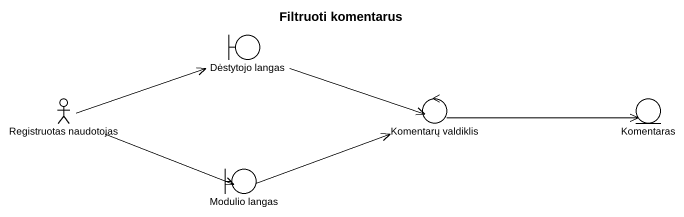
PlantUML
@startuml
title Filtruoti komentarus
boundary "Dėstytojo langas" as Dėstytojo_langas
actor "Registruotas naudotojas" as Registruotas_naudotojas
control "Komentarų valdiklis" as Komentarų_valdiklis
entity Komentaras
boundary "Modulio langas" as Modulio_langas
Dėstytojo_langas -right-> Komentarų_valdiklis
Registruotas_naudotojas -right-> Dėstytojo_langas
Registruotas_naudotojas -right-> Modulio_langas
Komentarų_valdiklis -right-> Komentaras
Modulio_langas -right-> Komentarų_valdiklis
@enduml
